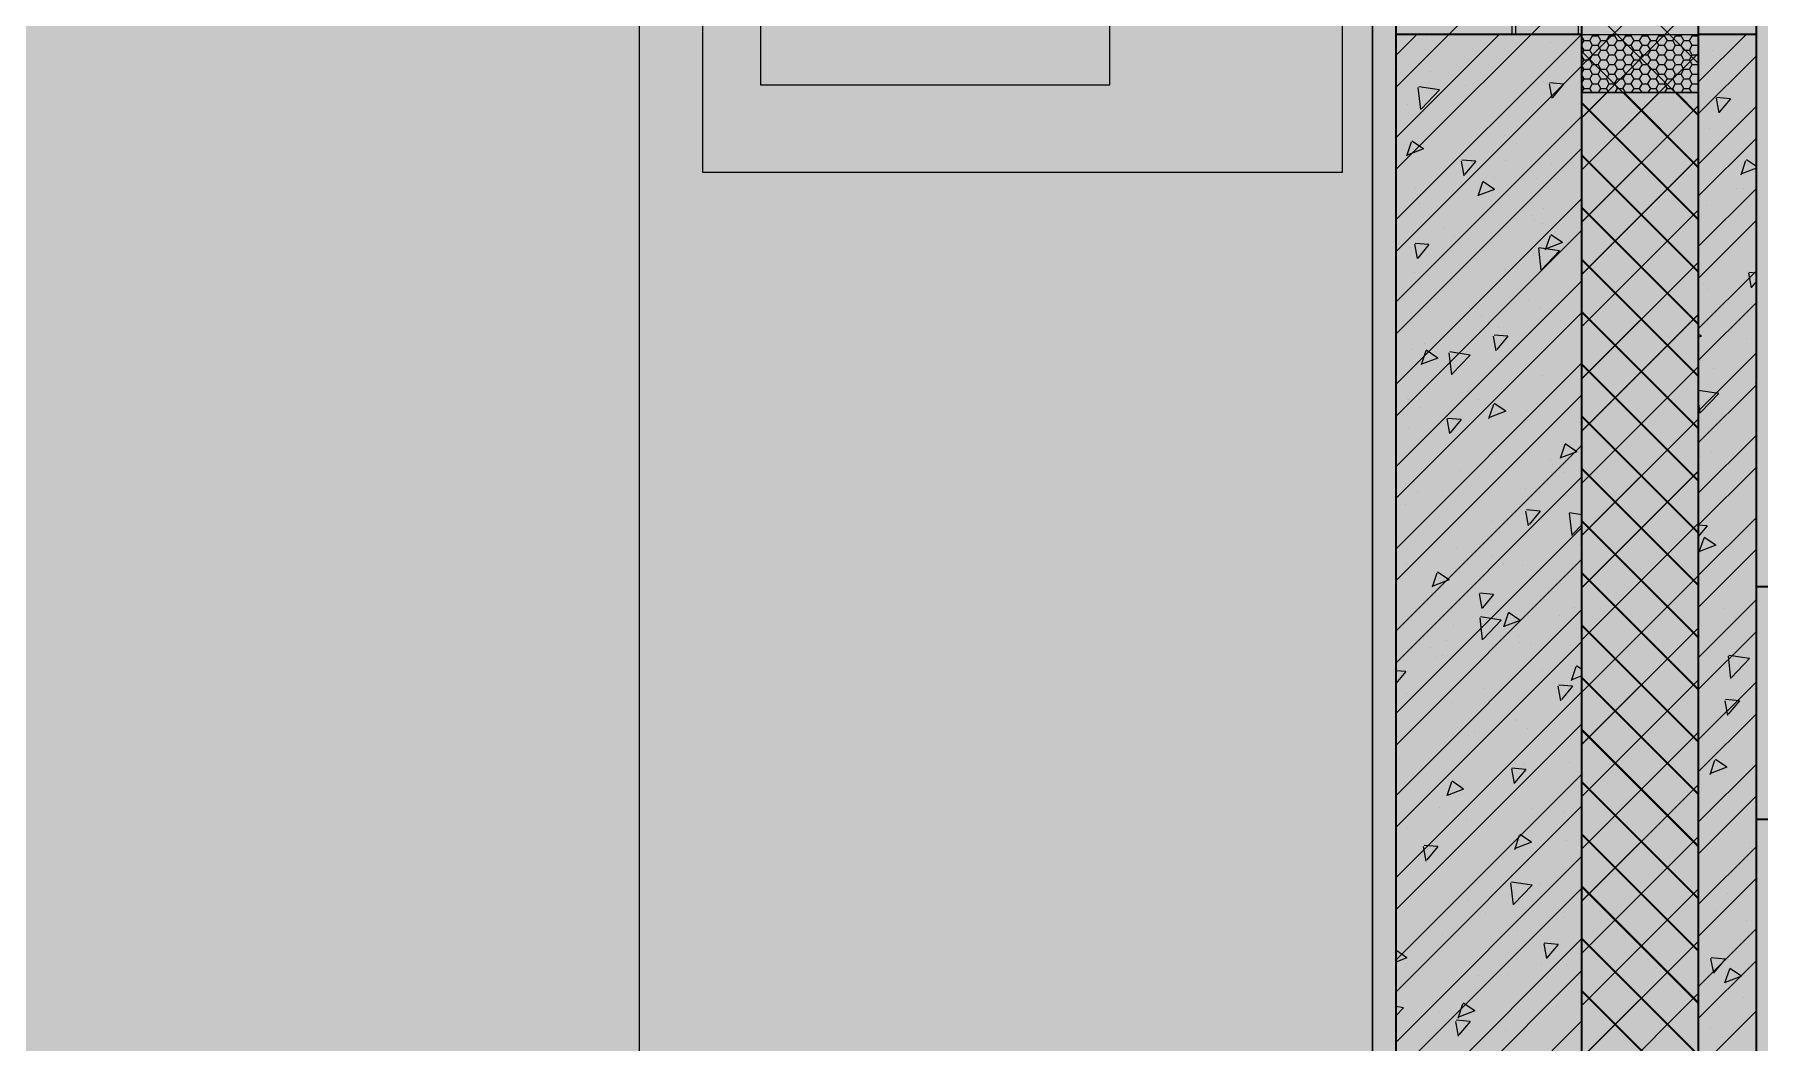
# Model space of a CAD drawing. Header units: inches. Extents: x 143994 to 247866, y 243815 to 272761.
# Drawn here: x 243538 to 245021, y 250509 to 251376 of the extents above; entities that cross this region are included whole.
import ezdxf

# ---------------------------------------------------------------- set-up
doc = ezdxf.new("R2010")
doc.units = ezdxf.units.IN
doc.header["$LTSCALE"] = 1000
doc.header["$MEASUREMENT"] = 0
doc.layers.get('DEFPOINTS').update_dxf_attribs({"color": 62})
for name, color, linetype in [('0-建筑1F', 127, 'Continuous'), ('0-建筑2F', 127, 'Continuous'), ('A-S-face(建筑粉刷线)', 136, 'Continuous'), ('A-Wall-Patn', 255, 'Continuous'), ('PUB_HATCH', 8, 'Continuous'), ('厨卫', 44, 'Continuous')]:
    doc.layers.add(name, color=color, linetype=linetype)
for name, color, linetype, lineweight in [('A-Wall', 254, 'Continuous', 35), ('MQ-HZ幕墙绘制', 6, 'Continuous', 13), ('W-保温层', 8, 'Continuous', 13)]:
    doc.layers.add(name, color=color, linetype=linetype, lineweight=lineweight)

# ---------------------------------------------------------------- blocks, each defined once
blk = doc.blocks.new('144')
at = {"layer": 'A-S-face(建筑粉刷线)', "color": 127}
blk.add_line((660136.9, -390130.3), (660136.9, -387145.3), dxfattribs=at)
at = {"layer": 'A-Wall', "color": 127}
for p, q in [((660156.9, -385330.3), (660156.9, -390150.3)), ((660316.9, -390310.3), (660316.9, -385330.3)), ((660416.9, -385330.3), (660416.9, -390410.3)), ((660466.9, -390460.3), (660466.9, -385330.3))]:
    blk.add_line(p, q, dxfattribs=at)
at = {"layer": 'PUB_HATCH', "color": 127, "linetype": 'Continuous'}
for p, q in [((660316.9, -388665.8), (660156.9, -388825.8)), ((660316.9, -388736.5), (660156.9, -388896.5)), ((660180, -388784.9), (660180, -388784.9)), ((660183, -388782.3), (660183, -388782.3)), ((660289.7, -388786.8), (660289.7, -388786.8)), ((660302.7, -388788.3), (660302.7, -388788.3)), ((660466.9, -388798.6), (660416.9, -388848.6)), ((660316.9, -388807.2), (660156.9, -388967.2)), ((660176.4, -388805), (660176.4, -388805)), ((660175.9, -388825.9), (660178.2, -388844.9)), ((660194.4, -388828), (660176.6, -388825.2)), ((660194.4, -388828), (660178.9, -388844.2)), ((660283.9, -388820.3), (660283.9, -388820.3)), ((660167.3, -388840.3), (660167.3, -388840.3)), ((660280.3, -388837.4), (660280.3, -388837.4)), ((660177.6, -388851.5), (660177.6, -388851.5)), ((660170.1, -388873), (660166, -388885)), ((660180.7, -388878.7), (660170.8, -388871.9)), ((660250.1, -388867.2), (660250.1, -388867.2)), ((660466.9, -388869.3), (660416.9, -388919.3)), ((660316.9, -388877.9), (660156.9, -389037.9)), ((660180.7, -388878.7), (660166.7, -388884)), ((660213, -388889.3), (660215.3, -388901.8)), ((660225.6, -388889.3), (660213.6, -388888.3)), ((660225.6, -388889.3), (660215.9, -388900.8)), ((660250.8, -388889), (660250.8, -388889)), ((660457.5, -388889), (660453.5, -388901.1)), ((660466.9, -388893.9), (660458.2, -388888)), ((660277.8, -388903.9), (660277.8, -388903.9)), ((660466.9, -388895.1), (660454.1, -388900)), ((660464.3, -388898), (660464.3, -388898)), ((660175.2, -388918), (660175.2, -388918)), ((660449.6, -388912.9), (660449.6, -388912.9)), ((660316.9, -388948.6), (660156.9, -389108.6)), ((660197.5, -388946.1), (660197.5, -388946.1)), ((660273.2, -388936.1), (660273.2, -388936.1)), ((660275.7, -388939.6), (660275.7, -388939.6)), ((660466.9, -388940), (660416.9, -388990)), ((660159, -388959.7), (660159, -388959.7)), ((660168.8, -388963.8), (660168.8, -388963.8)), ((660289.5, -388953.5), (660285.4, -388965.6)), ((660300.1, -388959.2), (660286.1, -388964.6)), ((660300.1, -388959.2), (660290.1, -388952.5)), ((660275.4, -388970.5), (660275.4, -388970.5)), ((660275.6, -388968.3), (660275.6, -388968.3)), ((660172.7, -388984.6), (660172.7, -388984.6)), ((660211, -388990.7), (660211, -388990.7)), ((660270.7, -389008.4), (660270.7, -389008.4)), ((660424.5, -388999.7), (660424.5, -388999.7)), ((660316.9, -389019.3), (660156.9, -389179.3)), ((660220.6, -389015), (660220.6, -389015)), ((660466.9, -389010.7), (660416.9, -389060.7)), ((660235.4, -389029.6), (660235.4, -389029.6)), ((660253.3, -389039.8), (660241.4, -389038.7)), ((660273, -389037.1), (660273, -389037.1)), ((660419.5, -389039.7), (660416.9, -389038)), ((660170.3, -389051.2), (660170.3, -389051.2)), ((660202.5, -389053.9), (660204.7, -389072.9)), ((660220.9, -389055.9), (660203.2, -389053.1)), ((660240.7, -389039.7), (660243, -389052.3)), ((660253.3, -389039.8), (660243.7, -389051.2)), ((660419.5, -389039.7), (660416.9, -389040.7)), ((660220.9, -389055.9), (660205.4, -389072.1)), ((660420.1, -389060.7), (660420.1, -389060.7)), ((660283.3, -389073.6), (660283.3, -389073.6)), ((660466.9, -389081.5), (660416.9, -389131.5)), ((660316.9, -389090), (660156.9, -389250)), ((660166.7, -389093.6), (660166.7, -389093.6)), ((660168, -389093.9), (660168, -389093.9)), ((660172.1, -389092.9), (660172.1, -389092.9)), ((660218.1, -389087.3), (660218.1, -389087.3)), ((660240.8, -389098.5), (660236.7, -389110.6)), ((660251.4, -389104.2), (660241.5, -389097.5)), ((660278.8, -389097.4), (660278.8, -389097.4)), ((660434.4, -389089), (660416.9, -389086.3)), ((660416.9, -389095.7), (660418.1, -389106)), ((660434.4, -389089), (660418.8, -389105.2)), ((660251.4, -389104.2), (660237.4, -389109.6)), ((660270.5, -389103.7), (660270.5, -389103.7)), ((660167.9, -389117.8), (660167.9, -389117.8)), ((660417.6, -389133), (660417.6, -389133)), ((660291.8, -389149.6), (660291.8, -389149.6)), ((660466.9, -389152.2), (660416.9, -389202.2)), ((660316.9, -389160.7), (660156.9, -389320.7)), ((660165.5, -389166.2), (660165.5, -389166.2)), ((660196.9, -389172.2), (660196.9, -389172.2)), ((660268.1, -389170.3), (660268.1, -389170.3)), ((660165.4, -389184.3), (660165.4, -389184.3)), ((660303.6, -389176.7), (660303.6, -389176.7)), ((660239, -389199), (660239, -389199)), ((660268.5, -389190.2), (660270.8, -389202.7)), ((660281.1, -389190.2), (660269.1, -389189.1)), ((660281.1, -389190.2), (660271.4, -389201.7)), ((660275.1, -389192.9), (660275.1, -389192.9)), ((660424.5, -389202.7), (660416.9, -389202.1)), ((660158.4, -389212.9), (660158.4, -389212.9)), ((660424.5, -389202.7), (660416.9, -389211.8)), ((660452.6, -389208.1), (660452.6, -389208.1)), ((660316.9, -389231.5), (660156.9, -389391.5)), ((660239.2, -389228.4), (660239.2, -389228.4)), ((660314.9, -389218.5), (660314.9, -389218.5)), ((660466.9, -389222.9), (660416.9, -389272.9)), ((660192.1, -389243.5), (660188.1, -389255.6)), ((660202.8, -389249.2), (660192.8, -389242.5)), ((660265.7, -389236.8), (660265.7, -389236.8)), ((660163, -389250.9), (660163, -389250.9)), ((660202.8, -389249.2), (660188.8, -389254.6)), ((660438.7, -389274.1), (660438.7, -389274.1)), ((660229, -389281.8), (660231.2, -389300.8)), ((660247.5, -389283.8), (660229.7, -389281.1)), ((660247.5, -389283.8), (660231.9, -389300.1)), ((660234.8, -389282.9), (660234.8, -389282.9)), ((660312.4, -389290.8), (660312.4, -389290.8)), ((660316.9, -389302.2), (660156.9, -389462.2)), ((660200.1, -389301.2), (660200.1, -389301.2)), ((660262.3, -389297.3), (660262.3, -389297.3)), ((660263.3, -389303.4), (660263.3, -389303.4)), ((660306.8, -389305.8), (660306.8, -389305.8)), ((660466.9, -389293.6), (660416.9, -389343.6)), ((660160.6, -389317.5), (660160.6, -389317.5)), ((660186.5, -389307.3), (660186.5, -389307.3)), ((660442.4, -389314.9), (660444.6, -389333.9)), ((660460.9, -389316.9), (660443.1, -389314.2)), ((660460.9, -389316.9), (660445.3, -389333.2)), ((660165.4, -389328.1), (660156.9, -389327.3)), ((660165.4, -389328.1), (660156.9, -389338.2)), ((660282.7, -389326.8), (660282.7, -389326.8)), ((660311.5, -389324.1), (660307.5, -389336.1)), ((660316.9, -389331.8), (660308.1, -389335.1)), ((660316.9, -389326.2), (660312.2, -389323.1)), ((660166.1, -389346.8), (660166.1, -389346.8)), ((660296.2, -389340.6), (660298.5, -389353.1)), ((660308.8, -389340.6), (660296.9, -389339.6)), ((660308.8, -389340.6), (660299.2, -389352.1)), ((660461.8, -389343), (660461.8, -389343)), ((660465.7, -389342.2), (660465.7, -389342.2)), ((660466.9, -389364.3), (660416.9, -389414.3)), ((660439.7, -389353.1), (660442, -389365.7)), ((660452.3, -389353.2), (660440.3, -389352.1)), ((660452.3, -389353.2), (660442.6, -389364.7)), ((660316.9, -389372.9), (660156.9, -389532.9)), ((660209.7, -389376.2), (660209.7, -389376.2)), ((660259.7, -389369.6), (660259.7, -389369.6)), ((660260.8, -389370), (660260.8, -389370)), ((660158.1, -389384.1), (660158.1, -389384.1)), ((660224.9, -389380.6), (660224.9, -389380.6)), ((660438.4, -389389.6), (660438.4, -389389.6)), ((660160.3, -389402.9), (660160.3, -389402.9)), ((660267.1, -389407.4), (660267.1, -389407.4)), ((660430.9, -389404.6), (660426.8, -389416.7)), ((660441.5, -389410.3), (660431.6, -389403.6)), ((660463.3, -389408.8), (660463.3, -389408.8)), ((660441.5, -389410.3), (660427.5, -389415.7)), ((660459.2, -389415.3), (660459.2, -389415.3)), ((660258.4, -389436.6), (660258.4, -389436.6)), ((660466.9, -389435), (660416.9, -389485)), ((660316.9, -389443.6), (660156.9, -389603.6)), ((660207.1, -389448.5), (660207.1, -389448.5)), ((660274.5, -389446.2), (660274.5, -389446.2)), ((660157.1, -389455.1), (660157.1, -389455.1)), ((660157.9, -389466.2), (660157.9, -389466.2)), ((660262.9, -389469.1), (660258.8, -389481.2)), ((660273.5, -389474.8), (660263.5, -389468.1)), ((660180.5, -389478.5), (660182.8, -389491)), ((660193.1, -389478.5), (660181.2, -389477.5)), ((660193.1, -389478.5), (660183.5, -389490)), ((660273.5, -389474.8), (660259.5, -389480.2)), ((660460.9, -389475.4), (660460.9, -389475.4)), ((660228.1, -389509.6), (660228.1, -389509.6)), ((660255.5, -389509.7), (660257.7, -389528.7)), ((660256, -389503.2), (660256, -389503.2)), ((660274, -389511.8), (660256.2, -389509)), ((660274, -389511.8), (660258.4, -389528)), ((660280.8, -389510.8), (660280.8, -389510.8)), ((660466.9, -389505.7), (660416.9, -389555.7)), ((660316.9, -389514.3), (660156.9, -389674.3)), ((660441.6, -389518.6), (660441.6, -389518.6)), ((660234.2, -389536.2), (660234.2, -389536.2)), ((660458.4, -389541.9), (660458.4, -389541.9)), ((660253.5, -389569.7), (660253.5, -389569.7)), ((660316.9, -389585), (660156.9, -389745)), ((660282.2, -389580.1), (660282.2, -389580.1)), ((660304, -389579.7), (660304, -389579.7)), ((660466.9, -389576.4), (660416.9, -389626.4)), ((660165.5, -389600.1), (660165.5, -389600.1)), ((660228.2, -389589.7), (660228.2, -389589.7)), ((660252.9, -389588.9), (660252.9, -389588.9)), ((660466.4, -389597.9), (660466.4, -389597.9)), ((660188.3, -389611.3), (660188.3, -389611.3)), ((660214.2, -389614.1), (660210.1, -389626.2)), ((660224.8, -389619.8), (660214.9, -389613.1)), ((660295.1, -389615.8), (660295.1, -389615.8)), ((660456, -389608.5), (660456, -389608.5)), ((660208.3, -389628.9), (660210.6, -389641.5)), ((660220.9, -389629), (660208.9, -389627.9)), ((660224.8, -389619.8), (660210.8, -389625.2)), ((660220.9, -389629), (660211.2, -389640.4)), ((660251.1, -389636.3), (660251.1, -389636.3)), ((660427.7, -389635.3), (660427.7, -389635.3))]:
    blk.add_line(p, q, dxfattribs=at)
at = {"layer": 'W-保温层', "color": 127, "linetype": 'Continuous'}
for p, q in [((660316.9, -388705), (660416.9, -388805)), ((660416.9, -388706.8), (660316.9, -388806.8)), ((660316.9, -388749.9), (660416.9, -388849.9)), ((660416.9, -388751.7), (660316.9, -388851.7)), ((660316.9, -388794.8), (660416.9, -388894.8)), ((660416.9, -388796.6), (660316.9, -388896.6)), ((660316.9, -388839.7), (660416.9, -388939.7)), ((660416.9, -388841.5), (660316.9, -388941.5)), ((660316.9, -388884.6), (660416.9, -388984.6)), ((660416.9, -388886.4), (660316.9, -388986.4)), ((660316.9, -388929.5), (660416.9, -389029.5)), ((660416.9, -388931.3), (660316.9, -389031.3)), ((660316.9, -388974.4), (660416.9, -389074.4)), ((660416.9, -388976.2), (660316.9, -389076.2)), ((660316.9, -389019.3), (660416.9, -389119.3)), ((660416.9, -389021.1), (660316.9, -389121.1)), ((660316.9, -389064.2), (660416.9, -389164.2)), ((660416.9, -389066), (660316.9, -389166)), ((660316.9, -389109.1), (660416.9, -389209.1)), ((660416.9, -389110.9), (660316.9, -389210.9)), ((660316.9, -389154), (660416.9, -389254)), ((660416.9, -389155.8), (660316.9, -389255.8)), ((660316.9, -389198.9), (660416.9, -389298.9)), ((660416.9, -389200.8), (660316.9, -389300.8)), ((660316.9, -389243.8), (660416.9, -389343.8)), ((660416.9, -389245.7), (660316.9, -389345.7)), ((660316.9, -389288.7), (660416.9, -389388.7)), ((660416.9, -389290.6), (660316.9, -389390.6)), ((660316.9, -389333.7), (660416.9, -389433.7)), ((660416.9, -389335.5), (660316.9, -389435.5)), ((660316.9, -389378.6), (660416.9, -389478.6)), ((660416.9, -389380.4), (660316.9, -389480.4)), ((660316.9, -389423.5), (660416.9, -389523.5)), ((660416.9, -389425.3), (660316.9, -389525.3)), ((660316.9, -389468.4), (660416.9, -389568.4)), ((660416.9, -389470.2), (660316.9, -389570.2)), ((660316.9, -389513.3), (660416.9, -389613.3)), ((660416.9, -389515.1), (660316.9, -389615.1)), ((660316.9, -389558.2), (660416.9, -389658.2)), ((660416.9, -389560), (660316.9, -389660)), ((660316.9, -389603.1), (660416.9, -389703.1)), ((660416.9, -389604.9), (660316.9, -389704.9))]:
    blk.add_line(p, q, dxfattribs=at)
at = {"layer": '厨卫', "color": 127}
for p, q in [((659506.9, -390150.3), (659506.9, -387145.3)), ((659561, -388448.6), (659561, -388898.6)), ((660111, -388898.6), (660111, -388448.6)), ((659611, -388523.6), (659611, -388823.6)), ((659911, -388823.6), (659911, -388523.6)), ((659611, -388823.6), (659911, -388823.6)), ((659561, -388898.6), (660111, -388898.6))]:
    blk.add_line(p, q, dxfattribs=at)
blk = doc.blocks.new('1442323')
at = {"layer": 'MQ-HZ幕墙绘制'}
h = blk.add_hatch(dxfattribs=at)
h.set_pattern_fill('HONEY', color=127, scale=3)
h.set_pattern_definition([(0, (2375.541, 380841.3842), (7.14375, 4.124445), [4.7625, -9.525]), (120, (2375.541, 380841.3842), (-7.143749147, 4.124446478), [4.7625, -9.525]), (60, (2375.541, 380841.3842), (8.53e-07, 8.248891478), [-9.525, 4.7625])])
h.paths.add_polyline_path([(702366.9, -388869.3), (702466.9, -388869.3), (702466.9, -388919.3), (702366.9, -388919.3)])
at = {"layer": 'A-S-face(建筑粉刷线)', "color": 127}
blk.add_line((702186.9, -388869.3), (702186.9, -391019.3), dxfattribs=at)
blk.add_lwpolyline([(702306.9, -388849.3), (702186.9, -388849.3), (702186.9, -388869.3)], dxfattribs=at)
at = {"layer": 'A-Wall', "color": 127}
for p, q in [((702366.9, -388869.3), (702206.9, -388869.3)), ((702206.9, -388869.3), (702206.9, -391039.3)), ((702366.9, -391199.3), (702366.9, -388869.3)), ((702516.9, -388869.3), (702466.9, -388869.3)), ((702466.9, -388869.3), (702466.9, -391299.3)), ((702516.9, -391349.3), (702516.9, -388869.3))]:
    blk.add_line(p, q, dxfattribs=at)
at = {"layer": 'MQ-HZ幕墙绘制', "color": 127, "lineweight": -3}
blk.add_lwpolyline([(702306.9, -388849.3), (702366.9, -388849.3), (702366.9, -388866.3), (702366.9, -388866.3), (702366.9, -388869.3), (702363.9, -388869.3), (702363.9, -388852.3), (702309.9, -388852.3), (702309.9, -388869.3), (702306.9, -388869.3), (702306.9, -388866.3), (702306.9, -388866.3), (702306.9, -388849.3, -0.000051)], format="xyb", dxfattribs=at)
at = {"layer": 'MQ-HZ幕墙绘制', "color": 127}
blk.add_lwpolyline([(702366.9, -388869.3), (702466.9, -388869.3), (702466.9, -388919.3), (702366.9, -388919.3)], close=True, dxfattribs=at)
at = {"layer": 'PUB_HATCH', "color": 127, "linetype": 'Continuous'}
for p, q in [((702366.4, -388869.3), (702206.9, -389028.8)), ((702295.7, -388869.3), (702206.9, -388958.1)), ((702225, -388869.3), (702206.9, -388887.4)), ((702507.9, -388869.3), (702466.9, -388910.2)), ((702232.1, -388882), (702232.1, -388882)), ((702362.9, -388884.4), (702362.9, -388884.4)), ((702478.7, -388883.3), (702478.7, -388883.3)), ((702207.7, -388899.5), (702206.9, -388900.4)), ((702207.7, -388899.5), (702206.9, -388899.5)), ((702236.6, -388901), (702236.6, -388901)), ((702267, -388913.2), (702267, -388913.2)), ((702273.8, -388911.1), (702273.8, -388911.1)), ((702338.8, -388911.6), (702341.1, -388924.1)), ((702351.1, -388912.1), (702339.2, -388911)), ((702351.1, -388912.1), (702341.5, -388923.6)), ((702516.9, -388931), (702466.9, -388981)), ((702480.6, -388922.2), (702480.6, -388922.2)), ((702482.2, -388924.1), (702484.5, -388936.7)), ((702494.6, -388924.6), (702482.6, -388923.6)), ((702494.6, -388924.6), (702484.9, -388936.1)), ((702366.9, -388939.5), (702206.9, -389099.5)), ((702476.3, -388949.9), (702476.3, -388949.9)), ((702310.3, -388963.3), (702310.3, -388963.3)), ((702271.4, -388977.7), (702271.4, -388977.7)), ((702291.8, -388992.5), (702291.8, -388992.5)), ((702340.5, -388981.3), (702340.5, -388981.3)), ((702223.9, -389001.3), (702223.9, -389001.3)), ((702281.4, -388996.3), (702277.3, -389008.4)), ((702291.7, -389002.5), (702277.7, -389007.8)), ((702291.7, -389002.5), (702281.8, -388995.8)), ((702516.9, -389001.7), (702466.9, -389051.7)), ((702505.4, -389001.5), (702505.4, -389001.5)), ((702509.8, -389008.9), (702509.8, -389008.9)), ((702366.9, -389010.2), (702206.9, -389170.2)), ((702227.2, -389014.8), (702227.2, -389014.8)), ((702334, -389019.3), (702334, -389019.3)), ((702473.9, -389016.5), (702473.9, -389016.5)), ((702333.4, -389032.2), (702333.4, -389032.2)), ((702223.1, -389049.5), (702225.4, -389062)), ((702235.4, -389050), (702223.5, -389048.9)), ((702235.4, -389050), (702225.8, -389061.5)), ((702257.7, -389042.1), (702257.7, -389042.1)), ((702269, -389044.3), (702269, -389044.3)), ((702329.4, -389053), (702331.6, -389072)), ((702347.5, -389055.4), (702329.8, -389052.7)), ((702347.5, -389055.4), (702332, -389071.6)), ((702366.5, -389062), (702366.9, -389064.1)), ((702366.9, -389061.5), (702366.9, -389061.5)), ((702366.9, -389081), (702206.9, -389241)), ((702300.3, -389071.3), (702300.3, -389071.3)), ((702516.9, -389072.4), (702466.9, -389122.4)), ((702471.5, -389083.1), (702471.5, -389083.1)), ((702510, -389074.6), (702512.3, -389087.1)), ((702516.9, -389074.6), (702510.4, -389074)), ((702516.9, -389081.5), (702512.7, -389086.6)), ((702266.6, -389110.9), (702266.6, -389110.9)), ((702280.8, -389111.1), (702280.8, -389111.1)), ((702330.9, -389104.5), (702330.9, -389104.5)), ((702295.1, -389121.5), (702295.1, -389121.5)), ((702348.2, -389115.2), (702348.2, -389115.2)), ((702232.7, -389141.3), (702228.7, -389153.4)), ((702231.6, -389135.2), (702231.6, -389135.2)), ((702243.1, -389147.5), (702233.1, -389140.8)), ((702516.9, -389143.1), (702466.9, -389193.1)), ((702508.6, -389130.5), (702508.6, -389130.5)), ((702366.9, -389151.7), (702206.9, -389311.7)), ((702243.1, -389147.5), (702229.1, -389152.9)), ((702469, -389149.7), (702469, -389149.7)), ((702480.3, -389156.7), (702480.3, -389156.7)), ((702516.9, -389167), (702516.1, -389169.4)), ((702516.9, -389168.7), (702516.5, -389168.9)), ((702264.1, -389177.5), (702264.1, -389177.5)), ((702278.2, -389183.3), (702278.2, -389183.3)), ((702213.1, -389196.3), (702213.1, -389196.3)), ((702228.2, -389189.9), (702228.2, -389189.9)), ((702250.8, -389199.9), (702253.1, -389212.4)), ((702263.2, -389200.4), (702251.2, -389199.4)), ((702263.2, -389200.4), (702253.5, -389211.9)), ((702319.9, -389200.8), (702319.9, -389200.8)), ((702516.9, -389213.8), (702466.9, -389263.8)), ((702366.9, -389222.4), (702206.9, -389382.4)), ((702255.3, -389223.2), (702255.3, -389223.2)), ((702352.1, -389221.9), (702348.1, -389233.9)), ((702362.5, -389228), (702348.4, -389233.4)), ((702362.5, -389228), (702352.5, -389221.3)), ((702362, -389227.7), (702362, -389227.7)), ((702365.6, -389229), (702365.6, -389229)), ((702477.8, -389229), (702477.8, -389229)), ((702261.7, -389244), (702261.7, -389244)), ((702339.9, -389234.6), (702339.9, -389234.6)), ((702351.9, -389245.6), (702351.9, -389245.6)), ((702468.8, -389232.2), (702468.8, -389232.2)), ((702223.3, -389254.6), (702223.3, -389254.6)), ((702225.6, -389262.2), (702225.6, -389262.2)), ((702355.9, -389281), (702358.1, -389300)), ((702366.9, -389282.2), (702356.3, -389280.6)), ((702366.9, -389290.8), (702358.5, -389299.6)), ((702516.9, -389284.5), (702466.9, -389334.5)), ((702366.9, -389293.1), (702206.9, -389453.1)), ((702363.1, -389295.6), (702363.1, -389295.6)), ((702471.5, -389302.4), (702467.4, -389314.5)), ((702481.8, -389308.5), (702471.9, -389301.8)), ((702259.3, -389310.6), (702259.3, -389310.6)), ((702481.8, -389308.5), (702467.8, -389313.9)), ((702216.3, -389325.4), (702216.3, -389325.4)), ((702299.3, -389324.5), (702299.3, -389324.5)), ((702299.7, -389324.6), (702299.7, -389324.6)), ((702323.1, -389329.9), (702323.1, -389329.9)), ((702278.6, -389350.3), (702280.9, -389362.9)), ((702290.9, -389350.8), (702279, -389349.8)), ((702366.9, -389363.8), (702206.9, -389523.8)), ((702290.9, -389350.8), (702281.3, -389362.3)), ((702360.7, -389362.2), (702360.7, -389362.2)), ((702516.9, -389355.2), (702466.9, -389405.2)), ((702256.8, -389377.2), (702256.8, -389377.2)), ((702303.5, -389366.9), (702299.4, -389379)), ((702313.8, -389373.1), (702299.8, -389378.4)), ((702313.8, -389373.1), (702303.8, -389366.3)), ((702347.6, -389368.5), (702347.6, -389368.5)), ((702498.8, -389370.2), (702498.8, -389370.2)), ((702231, -389388.5), (702231, -389388.5)), ((702322.5, -389393.4), (702322.5, -389393.4)), ((702241.1, -389404.7), (702241.1, -389404.7)), ((702246.7, -389403.4), (702246.7, -389403.4)), ((702347.9, -389409.2), (702347.9, -389409.2)), ((702366.9, -389434.5), (702206.9, -389594.5)), ((702283.3, -389431.6), (702283.3, -389431.6)), ((702358.3, -389428.8), (702358.3, -389428.8)), ((702516.9, -389425.9), (702466.9, -389475.9)), ((702254.4, -389443.8), (702254.4, -389443.8)), ((702496.8, -389440.6), (702496.8, -389440.6)), ((702319.9, -389465.7), (702319.9, -389465.7)), ((702269.8, -389472.3), (702269.8, -389472.3)), ((702339.3, -389487.8), (702339.3, -389487.8)), ((702355.8, -389495.4), (702355.8, -389495.4)), ((702516.9, -389496.6), (702466.9, -389546.6)), ((702366.9, -389505.2), (702206.9, -389665.2)), ((702222.7, -389507.8), (702222.7, -389507.8)), ((702254.8, -389511.9), (702250.7, -389524)), ((702252, -389510.4), (702252, -389510.4)), ((702265.1, -389518.1), (702255.2, -389511.4)), ((702306.3, -389500.8), (702308.6, -389513.3)), ((702318.7, -389501.3), (702306.7, -389500.2)), ((702318.7, -389501.3), (702309, -389512.8)), ((702265.1, -389518.1), (702251.1, -389523.5)), ((702469.4, -389518), (702469.4, -389518)), ((702244.4, -389533.8), (702244.4, -389533.8)), ((702351.1, -389538.3), (702351.1, -389538.3)), ((702217.2, -389551.2), (702217.2, -389551.2)), ((702267.3, -389544.6), (702267.3, -389544.6)), ((702353.4, -389561.9), (702353.4, -389561.9)), ((702516.9, -389567.4), (702466.9, -389617.4)), ((702366.9, -389575.9), (702206.9, -389735.9)), ((702249.5, -389576.9), (702249.5, -389576.9)), ((702299.1, -389577.8), (702299.1, -389577.8)), ((702269.2, -389613.1), (702269.2, -389613.1)), ((702341, -389606.8), (702341, -389606.8)), ((702214.7, -389623.4), (702214.7, -389623.4)), ((702347, -389621.7), (702347, -389621.7)), ((702351, -389628.5), (702351, -389628.5)), ((702482.7, -389622.1), (702482.7, -389622.1)), ((702366.9, -389646.6), (702206.9, -389806.6)), ((702230.4, -389641.8), (702230.4, -389641.8)), ((702247.1, -389643.5), (702247.1, -389643.5)), ((702311.3, -389639.9), (702311.3, -389639.9)), ((702516.9, -389638.1), (702466.9, -389688.1)), ((702216.5, -389663.1), (702206.9, -389656.7)), ((702334.1, -389651.2), (702336.4, -389663.8)), ((702346.4, -389651.7), (702334.5, -389650.7)), ((702346.4, -389651.7), (702336.8, -389663.2)), ((702216.5, -389663.1), (702206.9, -389666.8)), ((702364.1, -389675.7), (702364.1, -389675.7)), ((702477.5, -389663.8), (702479.8, -389676.3)), ((702489.9, -389664.3), (702477.9, -389663.2)), ((702489.9, -389664.3), (702480.2, -389675.8)), ((702493.6, -389673), (702489.5, -389685.1)), ((702503.9, -389679.1), (702493.9, -389672.4)), ((702288.4, -389685.7), (702288.4, -389685.7)), ((702503.9, -389679.1), (702489.9, -389684.5)), ((702213.6, -389706.1), (702206.9, -389705)), ((702213.6, -389706.1), (702206.9, -389713.1)), ((702348.5, -389695.1), (702348.5, -389695.1)), ((702366.9, -389717.4), (702206.9, -389877.4)), ((702244.7, -389710.1), (702244.7, -389710.1)), ((702516.9, -389708.8), (702466.9, -389758.8)), ((702487.9, -389731.4), (702487.9, -389731.4))]:
    blk.add_line(p, q, dxfattribs=at)
at = {"layer": 'W-保温层', "color": 127, "linetype": 'Continuous'}
for p, q in [((702366.9, -388940.9), (702388.5, -388919.3)), ((702366.9, -388985.8), (702433.4, -388919.3)), ((702466.9, -388983), (702403.3, -388919.3)), ((702466.9, -388938.1), (702448.2, -388919.3)), ((702466.9, -389027.9), (702366.9, -388927.9)), ((702366.9, -389030.7), (702466.9, -388930.7)), ((702466.9, -389072.8), (702366.9, -388972.8)), ((702366.9, -389075.6), (702466.9, -388975.6)), ((702466.9, -389117.7), (702366.9, -389017.7)), ((702366.9, -389120.5), (702466.9, -389020.5)), ((702466.9, -389162.6), (702366.9, -389062.6)), ((702366.9, -389165.4), (702466.9, -389065.4)), ((702466.9, -389207.5), (702366.9, -389107.5)), ((702366.9, -389210.3), (702466.9, -389110.3)), ((702466.9, -389252.4), (702366.9, -389152.4)), ((702366.9, -389255.2), (702466.9, -389155.2)), ((702466.9, -389297.3), (702366.9, -389197.3)), ((702366.9, -389300.1), (702466.9, -389200.1)), ((702466.9, -389342.2), (702366.9, -389242.2)), ((702366.9, -389345), (702466.9, -389245)), ((702466.9, -389387.1), (702366.9, -389287.1)), ((702366.9, -389389.9), (702466.9, -389289.9)), ((702466.9, -389432), (702366.9, -389332)), ((702366.9, -389434.8), (702466.9, -389334.8)), ((702466.9, -389476.9), (702366.9, -389376.9)), ((702366.9, -389479.7), (702466.9, -389379.7)), ((702466.9, -389521.8), (702366.9, -389421.8)), ((702366.9, -389524.6), (702466.9, -389424.6)), ((702466.9, -389566.7), (702366.9, -389466.7)), ((702366.9, -389569.5), (702466.9, -389469.5)), ((702466.9, -389611.6), (702366.9, -389511.6)), ((702366.9, -389614.4), (702466.9, -389514.4)), ((702466.9, -389656.5), (702366.9, -389556.5)), ((702366.9, -389659.3), (702466.9, -389559.3)), ((702466.9, -389701.4), (702366.9, -389601.4)), ((702366.9, -389704.2), (702466.9, -389604.2)), ((702466.9, -389746.3), (702366.9, -389646.3)), ((702366.9, -389749.1), (702466.9, -389649.1)), ((702466.9, -389791.2), (702366.9, -389691.2)), ((702366.9, -389794), (702466.9, -389694))]:
    blk.add_line(p, q, dxfattribs=at)
at = {"layer": 'W-保温层', "color": 127}
for p, q in [((702366.9, -388919.3), (702466.9, -388919.3)), ((702366.9, -391199.3), (702366.9, -388919.3)), ((702466.9, -388919.3), (702466.9, -391299.3))]:
    blk.add_line(p, q, dxfattribs=at)

msp = doc.modelspace()

# ---------------------------------------------------------------- hatches: boundary and pattern name
at = {"layer": 'DEFPOINTS'}
h = msp.add_hatch(dxfattribs=at)
h.set_pattern_fill('ANSI31', color=250)
h.set_pattern_definition([(45, (0, 0), (-1.122532015, 1.122532015), [])])
h.paths.add_polyline_path([(247866.03, 243814.78), (223286.02, 243814.78), (223286.02, 270814.78), (247866.03, 270814.78)])

# ---------------------------------------------------------------- linework, layer by layer
at = {"layer": 'A-Wall'}
for p, q in [((247088.2, 250901.1), (245018.2, 250901.1)), ((247088.2, 250701.1), (245018.2, 250701.1))]:
    msp.add_line(p, q, dxfattribs=at)
at = {"layer": 'A-Wall-Patn'}
for p, q in [((245018.2, 248896.1), (245018.2, 258256.1)), ((244708.2, 249206.1), (244708.2, 257946.1))]:
    msp.add_line(p, q, dxfattribs=at)

# ---------------------------------------------------------------- block references
at = {"layer": '0-建筑1F'}
msp.add_blockref('144', (-415448.72, 640156.38), dxfattribs=at)
at = {"layer": '0-建筑2F'}
msp.add_blockref('1442323', (-457498.72, 640245.41), dxfattribs=at)

doc.saveas('drawing.dxf')
